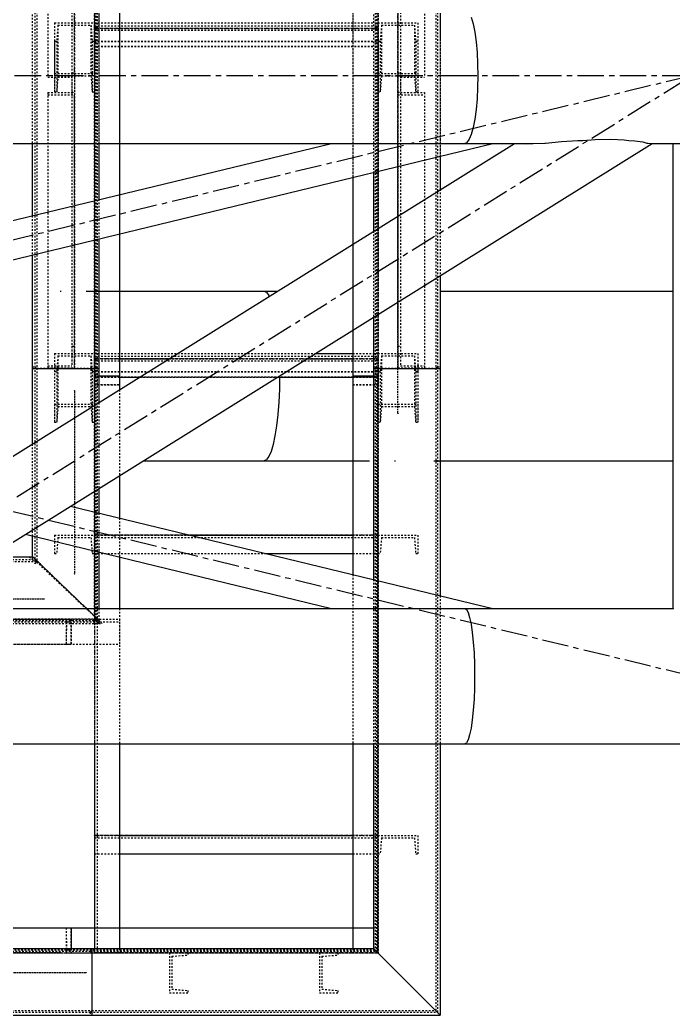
# Model space of a CAD drawing. Header units: millimetres. Extents: x 5143 to 30813, y 232 to 21408.
# Drawn here: x 26128 to 26323.8, y 4068.7 to 4367 of the extents above; entities that cross this region are included whole.
import ezdxf

# ---------------------------------------------------------------- set-up
doc = ezdxf.new("R2010")
doc.units = ezdxf.units.MM
doc.header["$LTSCALE"] = 0.25
for name, pattern in [('CENTER', [50.8, 31.75, -6.35, 6.35, -6.35]), ('XKITLINE00', [0]), ('XKITLINE02', [4, 2, -2]), ('XKITLINE03', [6, 3, -1, 1, -1])]:
    doc.linetypes.add(name, pattern=pattern)

msp = doc.modelspace()

# ---------------------------------------------------------------- linework, layer by layer
at = {"color": 3, "linetype": 'XKITLINE02'}
for p, q in [((26150.38, 5900.27), (26150.38, 4257.56)), ((26151.23, 5900.09), (26151.23, 4257.75)), ((26234.53, 5900.09), (26234.53, 4257.75)), ((26235.38, 5900.27), (26235.38, 4257.56)), ((26132.53, 5889.26), (26132.53, 4263.02)), ((26150.83, 5889.26), (26150.83, 4263.02)), ((26151.68, 5889.26), (26151.68, 4301.37)), ((26234.91, 5889.26), (26234.91, 4263.02)), ((26253.21, 5889.26), (26253.21, 4263.02)), ((26254.06, 5889.26), (26254.06, 4290.38)), ((26133.06, 5888.53), (26133.07, 4262.57)), ((26150.3, 5888.53), (26150.3, 4262.57)), ((26235.44, 5888.53), (26235.45, 4262.57)), ((26252.68, 5888.53), (26252.68, 4262.57)), ((26157.88, 5857.04), (26157.88, 4260.27)), ((26227.88, 5840.34), (26227.88, 4260.16)), ((26136.38, 4460.81), (26136.38, 4349.82)), ((26143.58, 4460.31), (26143.58, 4345.31)), ((26144.38, 4460.81), (26144.38, 4345.31)), ((26241.36, 4460.81), (26241.36, 4345.32)), ((26242.16, 4460.31), (26242.16, 4345.32)), ((26249.36, 4460.81), (26249.36, 4349.82)), ((26131.68, 4370.57), (26131.68, 4329.97)), ((26151.68, 4370.57), (26151.68, 4329.97)), ((26157.88, 4370.57), (26157.88, 4329.97)), ((26227.88, 4370.57), (26227.88, 4319.82)), ((26234.06, 4370.57), (26234.06, 4321.32)), ((26254.06, 4370.57), (26254.06, 4326.16)), ((26138.38, 4366.08), (26138.38, 4350.89)), ((26138.38, 4366.08), (26138.38, 4360.63)), ((26138.38, 4366.08), (26150.38, 4366.08)), ((26139.44, 4365.39), (26139.06, 4360.63)), ((26139.44, 4365.39), (26139.44, 4350.2)), ((26139.44, 4365.39), (26149.32, 4365.39)), ((26149.32, 4365.39), (26149.32, 4350.2)), ((26149.32, 4365.39), (26149.7, 4360.63)), ((26150.38, 4366.08), (26150.38, 4350.89)), ((26150.38, 4366.08), (26150.38, 4360.63)), ((26150.38, 4366.08), (26235.36, 4366.08)), ((26150.38, 4366.08), (26150.38, 4359.01)), ((26150.38, 4365.24), (26235.36, 4365.24)), ((26150.38, 4364.45), (26235.36, 4364.45)), ((26235.36, 4366.08), (26235.36, 4360.63)), ((26235.36, 4366.08), (26247.36, 4366.08)), ((26235.36, 4366.08), (26235.36, 4345.44)), ((26235.36, 4366.08), (26235.36, 4359.01)), ((26236.42, 4365.39), (26236.04, 4360.63)), ((26236.42, 4365.39), (26246.3, 4365.39)), ((26236.42, 4365.39), (26236.42, 4350.2)), ((26246.3, 4365.39), (26246.68, 4360.63)), ((26246.3, 4365.39), (26246.3, 4350.2)), ((26247.36, 4366.08), (26247.36, 4360.63)), ((26247.36, 4366.08), (26247.36, 4345.44)), ((26150.38, 4363.91), (26235.36, 4363.91)), ((26138.38, 4360.63), (26138.38, 4345.44)), ((26138.38, 4360.63), (26139.06, 4360.63)), ((26139.06, 4360.63), (26139.06, 4345.44)), ((26149.7, 4360.63), (26149.7, 4345.44)), ((26149.7, 4360.63), (26150.38, 4360.63)), ((26150.38, 4360.63), (26150.38, 4345.44)), ((26150.38, 4360.63), (26235.36, 4360.63)), ((26150.38, 4360.54), (26235.36, 4360.54)), ((26150.38, 4359.1), (26235.36, 4359.1)), ((26150.38, 4359.01), (26235.36, 4359.01)), ((26235.36, 4360.63), (26236.04, 4360.63)), ((26236.04, 4360.63), (26236.04, 4345.44)), ((26246.68, 4360.63), (26247.36, 4360.63)), ((26246.68, 4360.63), (26246.68, 4345.44)), ((26136.38, 4350.32), (26144.38, 4350.32)), ((26136.38, 4349.82), (26143.58, 4349.82)), ((26138.38, 4350.89), (26138.38, 4345.44)), ((26138.38, 4350.89), (26150.38, 4350.89)), ((26139.44, 4350.2), (26139.06, 4345.44)), ((26139.44, 4350.2), (26149.32, 4350.2)), ((26143.58, 4351.08), (26143.58, 4263.31)), ((26143.58, 4351.08), (26144.38, 4351.08)), ((26144.38, 4351.08), (26144.38, 4262.65)), ((26149.32, 4350.2), (26149.7, 4345.44)), ((26150.38, 4350.89), (26150.38, 4345.44)), ((26235.36, 4350.89), (26247.36, 4350.89)), ((26236.42, 4350.2), (26236.04, 4345.44)), ((26236.42, 4350.2), (26246.3, 4350.2)), ((26241.36, 4351.08), (26241.36, 4344.56)), ((26241.36, 4351.08), (26242.16, 4351.08)), ((26241.36, 4351.08), (26241.36, 4262.65)), ((26241.36, 4350.32), (26249.36, 4350.32)), ((26242.16, 4351.08), (26242.16, 4345.21)), ((26242.16, 4351.08), (26242.16, 4263.31)), ((26242.16, 4349.82), (26249.36, 4349.82)), ((26246.3, 4350.2), (26246.68, 4345.44)), ((26136.38, 4345.21), (26136.38, 4262.65)), ((26136.38, 4345.21), (26136.38, 4263.31)), ((26136.38, 4345.21), (26143.58, 4345.21)), ((26136.38, 4344.56), (26144.38, 4344.56)), ((26138.38, 4345.44), (26139.06, 4345.44)), ((26143.58, 4345.31), (26144.38, 4345.31)), ((26149.7, 4345.44), (26150.38, 4345.44)), ((26235.36, 4345.44), (26236.04, 4345.44)), ((26241.36, 4345.32), (26242.16, 4345.32)), ((26241.36, 4344.56), (26249.36, 4344.56)), ((26242.16, 4345.21), (26249.36, 4345.21)), ((26246.68, 4345.44), (26247.36, 4345.44)), ((26249.36, 4345.21), (26249.36, 4343.33)), ((26249.36, 4345.21), (26249.36, 4262.65)), ((26157.88, 4314.59), (26157.88, 4302.87)), ((26131.68, 4308.25), (26131.68, 4263.02)), ((26234.06, 4303.63), (26234.06, 4263.02)), ((26227.88, 4299.78), (26227.88, 4274.05)), ((26143.58, 4269.17), (26144.38, 4269.17)), ((26143.58, 4269.17), (26143.58, 4263.31)), ((26241.36, 4269.17), (26242.16, 4269.17)), ((26138.38, 4267.01), (26138.38, 4246.37)), ((26138.38, 4267.01), (26138.38, 4251.81)), ((26138.38, 4267.01), (26150.38, 4267.01)), ((26139.44, 4266.31), (26139.06, 4261.56)), ((26139.44, 4266.31), (26139.44, 4251.12)), ((26139.44, 4266.31), (26149.32, 4266.31)), ((26149.32, 4266.31), (26149.32, 4251.12)), ((26149.32, 4266.31), (26149.7, 4261.56)), ((26150.38, 4267.01), (26216.58, 4267.01)), ((26150.38, 4267.01), (26150.38, 4259.93)), ((26150.38, 4267.01), (26150.38, 4251.81)), ((26150.38, 4267.01), (26150.38, 4261.56)), ((26150.38, 4266.17), (26235.36, 4266.17)), ((26227.88, 4267.01), (26235.36, 4267.01)), ((26235.36, 4267.01), (26235.36, 4259.93)), ((26235.36, 4267.01), (26235.36, 4261.56)), ((26235.36, 4267.01), (26247.36, 4267.01)), ((26236.42, 4266.31), (26236.04, 4261.56)), ((26236.42, 4266.31), (26246.3, 4266.31)), ((26236.42, 4266.31), (26236.42, 4251.12)), ((26246.3, 4266.31), (26246.68, 4261.56)), ((26246.3, 4266.31), (26246.3, 4251.12)), ((26247.36, 4267.01), (26247.36, 4261.56)), ((26131.68, 4263.02), (26132.53, 4263.02)), ((26131.68, 4263.02), (26132.53, 4263.02)), ((26131.68, 4263.02), (26131.68, 4262.51)), ((26132.53, 4263.02), (26133.07, 4262.57)), ((26132.53, 4263.02), (26133.07, 4262.57)), ((26132.53, 4263.02), (26132.53, 4204.07)), ((26136.38, 4263.31), (26143.58, 4263.31)), ((26150.3, 4262.57), (26150.83, 4263.02)), ((26150.3, 4262.57), (26150.83, 4263.02)), ((26150.38, 4265.38), (26157.88, 4265.38)), ((26150.38, 4264.83), (26235.36, 4264.83)), ((26150.83, 4263.02), (26151.68, 4263.02)), ((26150.83, 4263.02), (26151.68, 4263.02)), ((26150.83, 4263.02), (26150.83, 4186.83)), ((26151.68, 4263.02), (26151.68, 4262.51)), ((26172.73, 4265.38), (26213.97, 4265.38)), ((26227.88, 4265.38), (26235.36, 4265.38)), ((26234.06, 4263.02), (26234.91, 4263.02)), ((26234.06, 4263.02), (26234.91, 4263.02)), ((26234.06, 4263.02), (26234.06, 4262.51)), ((26234.91, 4263.02), (26235.45, 4262.57)), ((26234.91, 4263.02), (26235.45, 4262.57)), ((26234.91, 4263.02), (26234.91, 4087.82)), ((26242.16, 4263.31), (26249.36, 4263.31)), ((26252.68, 4262.57), (26253.21, 4263.02)), ((26252.68, 4262.57), (26253.21, 4263.02)), ((26253.21, 4263.02), (26254.06, 4263.02)), ((26253.21, 4263.02), (26254.06, 4263.02)), ((26253.21, 4263.02), (26253.21, 4069.52)), ((26254.06, 4263.02), (26254.06, 4262.51)), ((26133.07, 4262.57), (26150.3, 4262.57)), ((26133.07, 4262.57), (26150.3, 4262.57)), ((26133.07, 4262.57), (26133.07, 4204.52)), ((26136.38, 4262.65), (26144.38, 4262.65)), ((26138.38, 4261.56), (26139.06, 4261.56)), ((26139.06, 4261.56), (26139.06, 4246.37)), ((26149.7, 4261.56), (26149.7, 4246.37)), ((26149.7, 4261.56), (26150.38, 4261.56)), ((26150.3, 4262.57), (26150.3, 4188.28)), ((26150.38, 4261.56), (26235.36, 4261.56)), ((26150.38, 4261.56), (26150.38, 4246.37)), ((26150.38, 4261.47), (26235.36, 4261.47)), ((26150.38, 4260.27), (26157.88, 4260.27)), ((26150.38, 4260.27), (26157.88, 4260.27)), ((26150.38, 4260.27), (26150.38, 4149.97)), ((26150.38, 4260.02), (26235.36, 4260.02)), ((26151.23, 4260.27), (26157.88, 4260.27)), ((26151.23, 4260.27), (26157.88, 4260.27)), ((26151.23, 4260.27), (26151.23, 4087.37)), ((26151.23, 4260.09), (26157.88, 4260.16)), ((26157.88, 4260.27), (26157.88, 4257.56)), ((26227.88, 4260.27), (26235.38, 4260.27)), ((26227.88, 4260.27), (26227.88, 4257.56)), ((26227.88, 4260.16), (26234.53, 4260.09)), ((26234.06, 4260.27), (26235.36, 4260.27)), ((26234.51, 4260.27), (26234.51, 4087.37)), ((26235.36, 4262.67), (26235.36, 4251.81)), ((26235.36, 4261.56), (26236.04, 4261.56)), ((26235.36, 4261.56), (26235.36, 4246.37)), ((26235.36, 4260.27), (26235.36, 4087.37)), ((26235.45, 4262.57), (26252.68, 4262.57)), ((26235.45, 4262.57), (26252.68, 4262.57)), ((26235.45, 4262.57), (26235.45, 4087.29)), ((26236.04, 4261.56), (26236.04, 4246.37)), ((26241.36, 4262.65), (26249.36, 4262.65)), ((26246.68, 4261.56), (26247.36, 4261.56)), ((26246.68, 4261.56), (26246.68, 4246.37)), ((26247.36, 4262.57), (26247.36, 4251.81)), ((26247.36, 4261.56), (26247.36, 4246.37)), ((26252.68, 4262.57), (26252.68, 4070.06)), ((26150.38, 4259.93), (26157.88, 4259.93)), ((26150.38, 4257.56), (26157.88, 4257.56)), ((26151.23, 4257.75), (26157.88, 4257.68)), ((26157.88, 4257.68), (26157.88, 4257.56)), ((26164, 4259.93), (26205.24, 4259.93)), ((26227.86, 4259.93), (26235.36, 4259.93)), ((26227.88, 4257.68), (26234.53, 4257.75)), ((26227.88, 4257.56), (26235.38, 4257.56)), ((26157.88, 4256.11), (26157.88, 4230.39)), ((26138.38, 4251.81), (26138.38, 4246.37)), ((26138.38, 4251.81), (26150.38, 4251.81)), ((26139.44, 4251.12), (26139.06, 4246.37)), ((26139.44, 4251.12), (26149.32, 4251.12)), ((26149.32, 4251.12), (26149.7, 4246.37)), ((26150.38, 4251.81), (26150.38, 4246.37)), ((26151.68, 4252.25), (26151.68, 4226.53)), ((26235.36, 4251.81), (26235.36, 4246.37)), ((26235.36, 4251.81), (26247.36, 4251.81)), ((26236.42, 4251.12), (26236.04, 4246.37)), ((26236.42, 4251.12), (26246.3, 4251.12)), ((26246.3, 4251.12), (26246.68, 4246.37)), ((26247.36, 4251.81), (26247.36, 4246.37)), ((26138.38, 4246.37), (26139.06, 4246.37)), ((26149.7, 4246.37), (26150.38, 4246.37)), ((26235.36, 4246.37), (26236.04, 4246.37)), ((26246.68, 4246.37), (26247.36, 4246.37)), ((26131.68, 4239.77), (26131.68, 4204.87)), ((26131.68, 4239.77), (26131.68, 4212.3)), ((26151.68, 4219.18), (26151.68, 4207.46)), ((26157.88, 4217.68), (26157.88, 4205.96)), ((26138.38, 4212.55), (26138.38, 4207.05)), ((26138.38, 4212.55), (26150.38, 4212.55)), ((26138.38, 4212.55), (26138.38, 4212.55)), ((26138.38, 4212.55), (26138.38, 4207.05)), ((26138.38, 4212.55), (26150.38, 4212.55)), ((26150.38, 4212.55), (26150.38, 4207.05)), ((26150.38, 4212.55), (26150.38, 4212.55)), ((26150.38, 4212.55), (26150.38, 4207.05)), ((26150.38, 4212.55), (26150.38, 4207.05)), ((26150.38, 4212.55), (26179.04, 4212.55)), ((26227.86, 4212.55), (26235.36, 4212.55)), ((26235.36, 4212.55), (26235.36, 4207.05)), ((26235.36, 4212.55), (26247.36, 4212.55)), ((26235.36, 4212.55), (26235.36, 4207.05)), ((26235.36, 4212.55), (26247.36, 4212.55)), ((26247.36, 4212.55), (26247.36, 4207.05)), ((26139.44, 4211.85), (26139.06, 4207.05)), ((26139.44, 4211.85), (26139.06, 4207.05)), ((26139.44, 4211.85), (26149.32, 4211.85)), ((26139.44, 4211.85), (26139.44, 4211.85)), ((26139.44, 4211.85), (26149.32, 4211.85)), ((26149.32, 4211.85), (26149.7, 4207.05)), ((26149.32, 4211.85), (26149.32, 4211.85)), ((26149.32, 4211.85), (26149.7, 4207.05)), ((26150.38, 4211.85), (26235.36, 4211.85)), ((26151.68, 4209.3), (26151.68, 4207.46)), ((26236.42, 4211.85), (26236.04, 4207.05)), ((26236.42, 4211.85), (26246.3, 4211.85)), ((26236.42, 4211.85), (26246.3, 4211.85)), ((26246.3, 4211.85), (26246.68, 4207.05)), ((26138.38, 4207.05), (26139.06, 4207.05)), ((26138.38, 4207.05), (26138.38, 4207.05)), ((26138.38, 4207.05), (26139.06, 4207.05)), ((26139.06, 4207.05), (26139.06, 4207.05)), ((26149.7, 4207.05), (26150.38, 4207.05)), ((26149.7, 4207.05), (26149.7, 4207.05)), ((26149.7, 4207.05), (26150.38, 4207.05)), ((26150.38, 4207.05), (26150.38, 4207.05)), ((26150.38, 4207.05), (26201.76, 4207.05)), ((26227.86, 4207.05), (26235.36, 4207.05)), ((26235.36, 4207.05), (26236.04, 4207.05)), ((26235.36, 4207.05), (26236.04, 4207.05)), ((26246.68, 4207.05), (26247.36, 4207.05)), ((26246.68, 4207.05), (26247.36, 4207.05)), ((24787.73, 4205.22), (26131.71, 4205.22)), ((24788.53, 4204.69), (26133.25, 4204.69)), ((26130.82, 4206.07), (26131.71, 4205.22)), ((26131.68, 4206.07), (26131.68, 4205.94)), ((26131.68, 4205.94), (26151.68, 4187.1)), ((26131.68, 4204.87), (26132.53, 4204.07)), ((26131.71, 4205.22), (26133.25, 4204.69)), ((26132.53, 4204.07), (26133.07, 4204.52)), ((26133.07, 4204.52), (26150.3, 4188.28)), ((26133.25, 4204.69), (26151.14, 4187.46)), ((26227.86, 4200.73), (26227.86, 4149.97)), ((26234.06, 4199.23), (26234.06, 4194.95)), ((26234.06, 4199.23), (26234.06, 4149.97)), ((26254.06, 4194.39), (26254.06, 4190.27)), ((26148.03, 4190.57), (26152.7, 4186.07)), ((26151.68, 4190.57), (26151.68, 4186.03)), ((26157.88, 4190.57), (26157.88, 4149.97)), ((26254.06, 4190.57), (26254.06, 4149.97)), ((24776.17, 4187.37), (26143.36, 4187.37)), ((24776.38, 4186.52), (26143.26, 4186.52)), ((24787.73, 4186.92), (26150.7, 4186.92)), ((24787.73, 4186.07), (26152.7, 4186.07)), ((24788.53, 4187.46), (26151.14, 4187.46)), ((24788.63, 4187.37), (26143.36, 4187.37)), ((26141.86, 4187.37), (26141.86, 4179.87)), ((26141.86, 4187.37), (26141.86, 4179.87)), ((26141.86, 4187.37), (26157.88, 4187.37)), ((26141.96, 4186.52), (26141.92, 4179.87)), ((26141.96, 4186.52), (26141.92, 4179.87)), ((26141.96, 4186.52), (26157.88, 4186.52)), ((26143.26, 4186.52), (26143.3, 4179.87)), ((26143.26, 4186.52), (26143.3, 4179.87)), ((26143.36, 4187.37), (26143.36, 4179.87)), ((26143.36, 4187.37), (26143.36, 4179.87)), ((26150.3, 4188.28), (26150.83, 4186.83)), ((26151.14, 4187.46), (26150.7, 4186.92)), ((26150.7, 4186.92), (26151.58, 4186.07)), ((26150.83, 4186.83), (26151.68, 4186.03)), ((26151.68, 4187.1), (26151.68, 4186.03)), ((26157.88, 4187.37), (26157.88, 4179.87)), ((26157.88, 4187.37), (26157.88, 4179.87)), ((26157.88, 4186.52), (26157.88, 4179.87)), ((26157.88, 4186.52), (26157.88, 4179.87)), ((24776.17, 4179.87), (26143.36, 4179.87)), ((24817.5, 4179.87), (26143.36, 4179.87)), ((26141.86, 4179.87), (26141.92, 4179.87)), ((26141.86, 4179.87), (26157.88, 4179.87)), ((26143.3, 4179.87), (26143.36, 4179.87)), ((26150.38, 4122.55), (26150.38, 4117.05)), ((26150.38, 4122.55), (26157.88, 4122.55)), ((26150.38, 4121.85), (26235.36, 4121.85)), ((26227.86, 4122.55), (26235.36, 4122.55)), ((26235.36, 4122.55), (26235.36, 4117.05)), ((26235.36, 4122.55), (26247.36, 4122.55)), ((26235.36, 4122.55), (26247.36, 4122.55)), ((26235.36, 4122.55), (26235.36, 4117.05)), ((26236.42, 4121.85), (26236.04, 4117.05)), ((26236.42, 4121.85), (26246.3, 4121.85)), ((26236.42, 4121.85), (26246.3, 4121.85)), ((26246.3, 4121.85), (26246.68, 4117.05)), ((26247.36, 4122.55), (26247.36, 4117.05)), ((26150.38, 4117.05), (26157.88, 4117.05)), ((26227.86, 4117.05), (26235.36, 4117.05)), ((26235.36, 4117.05), (26236.04, 4117.05)), ((26235.36, 4117.05), (26236.04, 4117.05)), ((26246.68, 4117.05), (26247.36, 4117.05)), ((26246.68, 4117.05), (26247.36, 4117.05)), ((26141.86, 4094.87), (26141.93, 4094.87)), ((26141.86, 4094.87), (26141.86, 4087.37)), ((26141.86, 4094.87), (26235.36, 4094.87)), ((26141.86, 4094.87), (26141.86, 4087.37)), ((26141.93, 4094.87), (26141.96, 4088.22)), ((26141.93, 4094.87), (26141.96, 4088.22)), ((26143.3, 4094.87), (26143.26, 4088.22)), ((26143.3, 4094.87), (26143.26, 4088.22)), ((26143.3, 4094.87), (26143.36, 4094.87)), ((26235.36, 4094.87), (26235.36, 4087.37)), ((26235.36, 4094.87), (26235.36, 4087.37)), ((24776.17, 4087.37), (26143.36, 4087.37)), ((24776.38, 4088.22), (26143.26, 4088.22)), ((24787.73, 4087.82), (26149.07, 4087.82)), ((24788.53, 4087.29), (26149.57, 4087.29)), ((26141.86, 4087.37), (26235.36, 4087.37)), ((26141.96, 4088.22), (26235.36, 4088.22)), ((26143.36, 4088.67), (26143.36, 4087.37)), ((26143.36, 4088.67), (26143.36, 4087.37)), ((26149.07, 4088.67), (26149.07, 4087.82)), ((26149.07, 4088.67), (26149.63, 4088.67)), ((26149.07, 4088.67), (26149.07, 4087.82)), ((26149.07, 4087.82), (26149.57, 4087.29)), ((26149.07, 4087.82), (26234.91, 4087.82)), ((26149.07, 4087.82), (26149.57, 4087.29)), ((26149.57, 4087.29), (26149.57, 4070.06)), ((26149.57, 4087.29), (26235.45, 4087.29)), ((26149.57, 4087.29), (26149.57, 4070.06)), ((26150.38, 4088.67), (26150.38, 4087.37)), ((26150.38, 4087.37), (26157.88, 4087.37)), ((26150.38, 4087.37), (26157.88, 4087.37)), ((26151.23, 4087.37), (26157.88, 4087.37)), ((26157.88, 4088.67), (26157.88, 4087.37)), ((26172.85, 4087.37), (26178.35, 4087.37)), ((26172.85, 4087.37), (26172.85, 4075.37)), ((26172.85, 4087.37), (26172.85, 4075.37)), ((26178.35, 4087.37), (26178.35, 4086.69)), ((26178.35, 4087.37), (26178.35, 4086.69)), ((26217.85, 4087.37), (26223.35, 4087.37)), ((26217.85, 4087.37), (26217.85, 4075.37)), ((26217.85, 4087.37), (26217.85, 4075.37)), ((26223.35, 4087.37), (26223.35, 4086.69)), ((26223.35, 4087.37), (26223.35, 4086.69)), ((26227.86, 4088.67), (26227.86, 4087.37)), ((26227.86, 4087.37), (26235.36, 4087.37)), ((26234.06, 4088.67), (26235.45, 4087.29)), ((26234.06, 4088.67), (26235.45, 4087.29)), ((26235.36, 4088.22), (26235.36, 4088.22)), ((26235.36, 4087.37), (26235.36, 4087.37)), ((26173.55, 4086.31), (26178.35, 4086.69)), ((26173.55, 4086.31), (26173.55, 4076.44)), ((26173.55, 4086.31), (26173.55, 4076.44)), ((26218.55, 4086.31), (26223.35, 4086.69)), ((26218.55, 4086.31), (26218.55, 4076.44)), ((26218.55, 4086.31), (26218.55, 4076.44)), ((26172.85, 4075.37), (26178.35, 4075.37)), ((26173.55, 4076.44), (26178.35, 4076.05)), ((26178.35, 4076.05), (26178.35, 4075.37)), ((26178.35, 4076.05), (26178.35, 4075.37)), ((26217.85, 4075.37), (26223.35, 4075.37)), ((26218.55, 4076.44), (26223.35, 4076.05)), ((26223.35, 4076.05), (26223.35, 4075.37)), ((26223.35, 4076.05), (26223.35, 4075.37)), ((24787.73, 4069.52), (26149.07, 4069.52)), ((24788.53, 4070.06), (26149.57, 4070.06)), ((26149.57, 4070.06), (26149.07, 4069.52)), ((26149.57, 4070.06), (26149.07, 4069.52)), ((26149.07, 4069.52), (26149.07, 4068.67)), ((26149.07, 4069.52), (26253.21, 4069.52)), ((26149.07, 4069.52), (26149.07, 4068.67)), ((26149.57, 4070.06), (26252.68, 4070.06)), ((26149.07, 4068.67), (26149.63, 4068.67))]:
    msp.add_line(p, q, dxfattribs=at)
at = {"color": 1, "linetype": 'XKITLINE03'}
for p, q in [((26150.38, 5900.27), (26150.38, 4260.27)), ((26235.38, 4260.27), (26235.38, 5900.27)), ((26241.36, 4249.09), (26241.36, 5892.62)), ((26144.38, 4350.32), (26144.38, 4460.81)), ((26241.36, 4460.81), (26241.36, 4350.32)), ((26150.38, 4350.89), (26150.38, 4366.08)), ((26235.36, 4364.45), (26150.38, 4364.45)), ((26235.36, 4366.08), (26235.36, 4350.89)), ((26144.38, 4262.65), (26144.38, 4344.56)), ((26241.36, 4344.56), (26241.36, 4262.65)), ((26150.38, 4251.81), (26150.38, 4267.01)), ((26235.36, 4267.01), (26235.36, 4251.81)), ((26235.36, 4265.38), (26150.38, 4265.38)), ((26150.38, 4260.27), (26150.38, 4087.37)), ((26235.36, 4087.37), (26235.36, 4260.27)), ((26144.38, 4255.88), (26144.38, 4200.87)), ((26150.38, 4212.55), (26150.38, 4212.55)), ((26235.36, 4212.55), (26150.38, 4212.55)), ((26235.36, 4212.55), (26235.36, 4212.55)), ((26135.28, 4193.37), (24772.12, 4193.37)), ((24776.17, 4187.37), (26140.38, 4187.37)), ((26235.36, 4122.55), (26150.38, 4122.55)), ((26235.36, 4122.55), (26235.36, 4122.55)), ((26140.38, 4087.37), (24776.17, 4087.37)), ((26235.36, 4087.37), (26150.36, 4087.37)), ((26172.85, 4087.37), (26172.85, 4087.37)), ((26217.85, 4087.37), (26217.85, 4087.37)), ((26147.87, 4081.37), (24772.12, 4081.37))]:
    msp.add_line(p, q, dxfattribs=at)
at = {"color": 8, "linetype": 'XKITLINE00'}
for p, q in [((26263.33, 4367.86), (26263.9, 4365.83)), ((26263.9, 4365.83), (26264.38, 4363.32)), ((26264.38, 4363.32), (26264.78, 4360.42)), ((26264.78, 4360.42), (26265.07, 4357.22)), ((26265.07, 4357.22), (26265.25, 4353.8)), ((26265.25, 4353.8), (26265.31, 4350.27)), ((26265.31, 4350.27), (26265.25, 4346.75)), ((26265.25, 4346.75), (26265.07, 4343.33)), ((26265.07, 4343.33), (26264.78, 4340.12)), ((26264.78, 4340.12), (26264.38, 4337.23)), ((26263.9, 4334.72), (26263.33, 4332.69)), ((26264.38, 4337.23), (26263.9, 4334.72)), ((26263.33, 4332.69), (26262.7, 4331.2)), ((26263.33, 4332.69), (26262.71, 4331.2)), ((26044.98, 4329.97), (26261.35, 4329.97)), ((26046.58, 4287.64), (26221.42, 4329.97)), ((26046.58, 4275.92), (26269.82, 4329.97)), ((26052.76, 4190.55), (26276.29, 4329.97)), ((26093.47, 4190.22), (26317.54, 4329.97)), ((26261.35, 4329.97), (26262.04, 4330.28)), ((26261.35, 4329.97), (26262.04, 4330.28)), ((26261.35, 4329.97), (26281.85, 4329.97)), ((26262.7, 4331.2), (26262.04, 4330.28)), ((26262.71, 4331.2), (26262.04, 4330.28)), ((26279.22, 4329.97), (26279.94, 4329.89)), ((26279.94, 4329.89), (26281.84, 4329.97)), ((26280.18, 4329.97), (26280.66, 4329.92)), ((26281.84, 4329.97), (26285.43, 4330.07)), ((26285.43, 4330.07), (26285.57, 4330.09)), ((26285.57, 4330.09), (26290.35, 4330.51)), ((26290.35, 4330.51), (26295.33, 4330.82)), ((26295.33, 4330.82), (26296.76, 4330.87)), ((26296.76, 4330.87), (26300.46, 4331.13)), ((26300.46, 4331.13), (26305.17, 4331.23)), ((26305.17, 4331.23), (26309.14, 4331.07)), ((26309.14, 4331.07), (26310.58, 4330.87)), ((26310.58, 4330.87), (26312.36, 4330.76)), ((26312.36, 4330.76), (26314.81, 4330.42)), ((26314.81, 4330.42), (26315.94, 4330.07)), ((26315.94, 4330.07), (26316.36, 4330.05)), ((26316.36, 4330.05), (26317.34, 4329.94)), ((26317.03, 4329.97), (26326.83, 4329.97)), ((26317.31, 4329.89), (26317.5, 4329.97)), ((26317.34, 4329.94), (26317.31, 4329.89)), ((26323.76, 4329.97), (26323.76, 4190.51)), ((26140.1, 4285.67), (26140.38, 4285.67)), ((26147.88, 4285.67), (26201.2, 4285.67)), ((26201.2, 4285.67), (26201.93, 4285.36)), ((26201.2, 4285.67), (26205.27, 4285.67)), ((26201.2, 4285.67), (26201.93, 4285.36)), ((26201.93, 4285.36), (26202.64, 4284.43)), ((26201.93, 4285.36), (26202.64, 4284.43)), ((26202.64, 4284.43), (26202.78, 4284.12)), ((26202.64, 4284.43), (26202.78, 4284.12)), ((26254.36, 4285.67), (26323.76, 4285.67)), ((26205.86, 4259.93), (26205.81, 4256.3)), ((26205.81, 4256.3), (26205.64, 4252.43)), ((26205.64, 4252.43), (26205.35, 4248.74)), ((26205.35, 4248.74), (26204.97, 4245.34)), ((26204.97, 4245.34), (26204.5, 4242.31)), ((26204.5, 4242.31), (26203.94, 4239.73)), ((26203.94, 4239.73), (26203.31, 4237.64)), ((26203.94, 4239.73), (26203.32, 4237.64)), ((26203.31, 4237.64), (26202.64, 4236.12)), ((26203.32, 4237.64), (26202.64, 4236.12)), ((26165.07, 4234.87), (26201.2, 4234.87)), ((26201.2, 4234.87), (26201.93, 4235.19)), ((26201.2, 4234.87), (26201.93, 4235.19)), ((26201.2, 4234.87), (26232.86, 4234.87)), ((26202.64, 4236.12), (26201.93, 4235.19)), ((26202.64, 4236.12), (26201.93, 4235.19)), ((26240.36, 4234.87), (26240.65, 4234.87)), ((26252.08, 4234.87), (26323.76, 4234.87)), ((26143.2, 4221.23), (26269.82, 4190.57)), ((26129.67, 4212.79), (26221.42, 4190.57)), ((26094.05, 4190.57), (26261.35, 4190.57)), ((26261.35, 4190.57), (26261.87, 4190.27)), ((26261.35, 4190.57), (26323.76, 4190.57)), ((26261.35, 4190.57), (26261.87, 4190.27)), ((26261.87, 4190.27), (26262.37, 4189.35)), ((26261.87, 4190.27), (26262.37, 4189.35)), ((26262.37, 4189.35), (26262.85, 4187.86)), ((26262.37, 4189.35), (26262.85, 4187.86)), ((26323.76, 4190.51), (26323.93, 4190.44)), ((26262.85, 4187.86), (26263.28, 4185.83)), ((26263.28, 4185.83), (26263.65, 4183.32)), ((26263.65, 4183.32), (26263.95, 4180.42)), ((26263.95, 4180.42), (26264.17, 4177.22)), ((26264.17, 4177.22), (26264.31, 4173.8)), ((26264.31, 4173.8), (26264.35, 4170.27)), ((26264.35, 4170.27), (26264.31, 4166.75)), ((26264.31, 4166.75), (26264.17, 4163.33)), ((26264.17, 4163.33), (26263.95, 4160.12)), ((26263.95, 4160.12), (26263.65, 4157.23)), ((26263.65, 4157.23), (26263.28, 4154.72)), ((26262.85, 4152.69), (26262.37, 4151.2)), ((26262.85, 4152.69), (26262.37, 4151.2)), ((26263.28, 4154.72), (26262.85, 4152.69)), ((25185.51, 4149.97), (26261.35, 4149.97)), ((26261.35, 4149.97), (26261.87, 4150.28)), ((26261.35, 4149.97), (26261.87, 4150.28)), ((26261.35, 4149.97), (27540.37, 4149.97)), ((26262.37, 4151.2), (26261.87, 4150.28)), ((26262.37, 4151.2), (26261.87, 4150.28))]:
    msp.add_line(p, q, dxfattribs=at)
at = {"color": 8, "linetype": 'CENTER'}
for p, q in [((26261.35, 4350.27), (24815.88, 4350.27)), ((26329.46, 4350.27), (25988.73, 4267.77)), ((26040.88, 4170.27), (26329.46, 4350.27)), ((27725.49, 4350.27), (26261.35, 4350.27)), ((26329.46, 4170.27), (25988.73, 4252.77))]:
    msp.add_line(p, q, dxfattribs=at)
at = {"color": 7, "linetype": 'XKITLINE00'}
for p, q in [((26131.68, 4329.97), (26131.68, 4308.25)), ((26151.68, 4329.97), (26151.68, 4313.09)), ((26157.88, 4329.97), (26157.88, 4314.59)), ((26254.06, 4326.16), (26254.06, 4316.11)), ((26227.88, 4319.82), (26227.88, 4299.78)), ((26234.06, 4321.32), (26234.06, 4303.63)), ((26157.88, 4302.87), (26157.88, 4260.27)), ((26151.68, 4301.37), (26151.68, 4262.51)), ((26131.68, 4296.53), (26131.68, 4262.51)), ((26254.06, 4290.38), (26254.06, 4262.51)), ((26234.06, 4277.91), (26234.06, 4262.51)), ((26227.88, 4274.05), (26227.88, 4260.27)), ((26216.58, 4267.01), (26227.88, 4267.01)), ((26157.88, 4265.38), (26172.73, 4265.38)), ((26213.97, 4265.38), (26227.88, 4265.38)), ((26131.68, 4262.51), (26151.68, 4262.51)), ((26131.68, 4262.51), (26151.68, 4262.51)), ((26131.68, 4262.51), (26131.68, 4239.77)), ((26151.68, 4262.51), (26151.68, 4252.25)), ((26151.68, 4260.27), (26157.88, 4260.27)), ((26157.88, 4260.27), (26157.88, 4256.11)), ((26227.86, 4260.27), (26234.06, 4260.27)), ((26227.86, 4260.27), (26227.86, 4200.73)), ((26234.06, 4262.51), (26254.06, 4262.51)), ((26234.06, 4262.51), (26254.06, 4262.51)), ((26234.06, 4262.51), (26234.06, 4199.23)), ((26254.06, 4262.51), (26254.06, 4194.39)), ((26157.88, 4259.93), (26164, 4259.93)), ((26205.24, 4259.93), (26227.86, 4259.93)), ((26157.88, 4230.39), (26157.88, 4217.68)), ((26151.68, 4226.53), (26151.68, 4219.18)), ((26131.68, 4212.3), (26131.68, 4206.07)), ((26179.04, 4212.55), (26227.86, 4212.55)), ((26151.68, 4207.46), (26151.68, 4190.57)), ((26201.76, 4207.05), (26227.86, 4207.05)), ((26118.9, 4206.07), (26131.94, 4206.07)), ((26131.94, 4206.07), (26148.03, 4190.57)), ((26157.88, 4205.96), (26157.88, 4190.57)), ((26150.38, 4149.97), (26150.38, 4088.67)), ((26157.88, 4149.97), (26157.88, 4088.67)), ((26227.86, 4149.97), (26227.86, 4088.67)), ((26234.06, 4149.97), (26234.06, 4088.67)), ((26254.06, 4149.97), (26254.06, 4068.67)), ((26157.88, 4122.55), (26227.86, 4122.55)), ((26157.88, 4117.05), (26227.86, 4117.05)), ((26015.87, 4094.87), (26143.36, 4094.87)), ((26143.36, 4094.87), (26143.36, 4088.67)), ((26143.36, 4094.87), (26234.06, 4094.87)), ((26143.36, 4094.87), (26143.36, 4088.67)), ((26013.68, 4088.67), (26149.63, 4088.67)), ((26149.63, 4088.67), (26149.63, 4068.67)), ((26149.63, 4088.67), (26234.06, 4088.67)), ((26149.63, 4088.67), (26149.63, 4068.67)), ((26234.06, 4088.67), (26254.06, 4068.67)), ((26234.06, 4088.67), (26254.06, 4068.67)), ((25185.79, 4068.67), (26149.63, 4068.67)), ((26149.63, 4068.67), (26254.06, 4068.67))]:
    msp.add_line(p, q, dxfattribs=at)
at = {"color": 1, "linetype": 'XKITLINE00'}
for centre in [(26150.38, 4366.08), (26150.38, 4364.45), (26235.36, 4366.08), (26235.36, 4364.45), (26144.38, 4350.32), (26150.38, 4350.89), (26235.36, 4350.89), (26241.36, 4350.32), (26144.38, 4344.56), (26241.36, 4344.56), (26150.38, 4267.01), (26235.36, 4267.01), (26150.38, 4265.38), (26235.36, 4265.38), (26144.38, 4262.65), (26150.38, 4260.27), (26150.38, 4260.27), (26235.36, 4260.27), (26235.38, 4260.27), (26241.36, 4262.65), (26144.38, 4255.88), (26150.38, 4251.81), (26235.36, 4251.81), (26241.36, 4249.09), (26150.38, 4212.55), (26150.38, 4212.55), (26235.36, 4212.55), (26235.36, 4212.55), (26144.38, 4200.87), (26135.28, 4193.37), (26140.38, 4187.37), (26150.38, 4122.55), (26235.36, 4122.55), (26235.36, 4122.55), (26140.38, 4087.37), (26150.36, 4087.37), (26150.38, 4087.37), (26172.85, 4087.37), (26217.85, 4087.37), (26235.36, 4087.37), (26235.36, 4087.37), (26147.87, 4081.37)]:
    msp.add_circle(centre, 0.05, dxfattribs=at)
at = {"color": 8, "linetype": 'XKITLINE00'}
msp.add_circle((26261.35, 4350.27), 0.05, dxfattribs=at)
msp.add_circle((26261.35, 4350.27), 0.05, dxfattribs=at)

doc.saveas('drawing.dxf')
